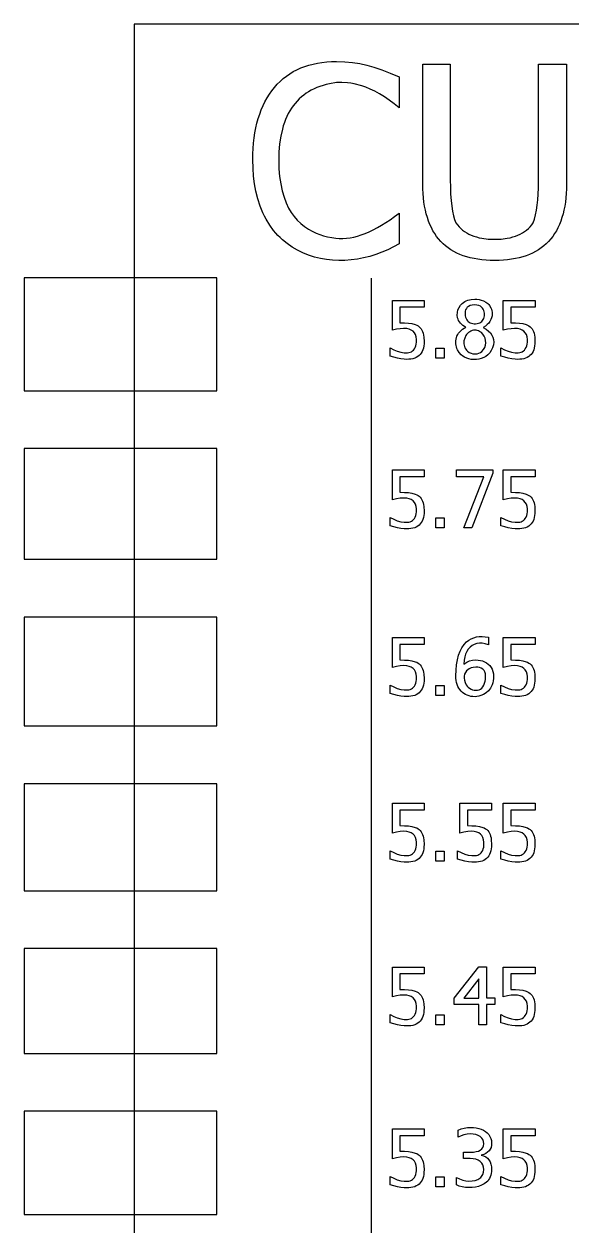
# Model space of a CAD drawing. Extents: x -43 to 38, y -56 to 50.
# Drawn here: x -43.2 to -14.8, y -12.4 to 50 of the extents above; entities that cross this region are included whole.
import ezdxf

# ---------------------------------------------------------------- set-up
doc = ezdxf.new("R2010")
doc.units = 0
doc.layers.get('0').update_dxf_attribs({"linetype": 'CONTINUOUS'})

msp = doc.modelspace()

# ---------------------------------------------------------------- linework, layer by layer
for points in [[(10, -50), (37.5, -50), (37.5, 50), (-37.5, 50), (-37.5, -50)], [(-23.744, 38.6), (-24.03, 38.434), (-24.326, 38.285), (-24.63, 38.152), (-24.943, 38.036), (-25.261, 37.938), (-25.582, 37.859), (-25.904, 37.799), (-26.229, 37.757), (-26.554, 37.735), (-26.876, 37.73), (-27.197, 37.743), (-27.515, 37.774), (-27.829, 37.826), (-28.137, 37.901), (-28.439, 37.999), (-28.734, 38.12), (-29.02, 38.262), (-29.293, 38.424), (-29.554, 38.605), (-29.802, 38.805), (-29.921, 38.914), (-30.036, 39.029), (-30.147, 39.152), (-30.254, 39.281), (-30.457, 39.561), (-30.645, 39.87), (-30.731, 40.033), (-30.812, 40.202), (-30.956, 40.555), (-31.076, 40.929), (-31.172, 41.322), (-31.242, 41.71), (-31.293, 42.112), (-31.323, 42.528), (-31.333, 42.958), (-31.329, 43.255), (-31.316, 43.543), (-31.294, 43.822), (-31.263, 44.094), (-31.224, 44.357), (-31.176, 44.612), (-31.119, 44.859), (-31.053, 45.098), (-30.979, 45.328), (-30.896, 45.55), (-30.804, 45.764), (-30.704, 45.969), (-30.595, 46.166), (-30.477, 46.356), (-30.35, 46.536), (-30.215, 46.709), (-30.071, 46.872), (-29.92, 47.025), (-29.761, 47.167), (-29.594, 47.298), (-29.419, 47.419), (-29.237, 47.53), (-29.047, 47.63), (-28.849, 47.719), (-28.643, 47.798), (-28.43, 47.867), (-28.209, 47.925), (-27.98, 47.972), (-27.744, 48.009), (-27.5, 48.035), (-27.248, 48.051), (-26.988, 48.056), (-26.565, 48.045), (-26.162, 48.01), (-25.779, 47.953), (-25.416, 47.873), (-25.047, 47.766), (-24.646, 47.627), (-24.211, 47.458), (-23.744, 47.257), (-23.744, 45.652), (-23.998, 45.858), (-24.252, 46.047), (-24.506, 46.219), (-24.759, 46.374), (-25.007, 46.51), (-25.244, 46.624), (-25.468, 46.718), (-25.681, 46.79), (-26.071, 46.893), (-26.248, 46.928), (-26.413, 46.952), (-26.714, 46.973), (-26.853, 46.971), (-26.984, 46.962), (-27.348, 46.902), (-27.521, 46.862), (-27.688, 46.816), (-27.85, 46.764), (-28.005, 46.705), (-28.155, 46.639), (-28.299, 46.567), (-28.437, 46.489), (-28.569, 46.405), (-28.695, 46.313), (-28.816, 46.216), (-28.93, 46.112), (-29.039, 46.001), (-29.141, 45.884), (-29.238, 45.761), (-29.329, 45.631), (-29.414, 45.495), (-29.494, 45.353), (-29.567, 45.203), (-29.635, 45.048), (-29.696, 44.886), (-29.752, 44.717), (-29.802, 44.543), (-29.884, 44.174), (-29.943, 43.779), (-29.978, 43.358), (-29.99, 42.912), (-29.978, 42.484), (-29.944, 42.079), (-29.887, 41.698), (-29.807, 41.34), (-29.71, 41.011), (-29.599, 40.714), (-29.477, 40.45), (-29.341, 40.219), (-29.191, 40.013), (-29.027, 39.823), (-28.847, 39.652), (-28.651, 39.497), (-28.45, 39.361), (-28.25, 39.245), (-28.053, 39.149), (-27.857, 39.074), (-27.659, 39.013), (-27.454, 38.962), (-27.242, 38.921), (-27.022, 38.889), (-26.845, 38.875), (-26.664, 38.874), (-26.479, 38.886), (-26.29, 38.91), (-26.098, 38.946), (-25.902, 38.996), (-25.703, 39.058), (-25.5, 39.133), (-25.293, 39.22), (-25.083, 39.32), (-24.869, 39.432), (-24.651, 39.558), (-24.43, 39.696), (-24.205, 39.846), (-23.976, 40.009), (-23.744, 40.185)], [(-22.508, 41.69), (-22.508, 47.922), (-21.085, 47.922), (-21.085, 41.918), (-21.08, 41.529), (-21.066, 41.171), (-21.043, 40.845), (-21.012, 40.55), (-20.97, 40.286), (-20.92, 40.053), (-20.861, 39.852), (-20.793, 39.682), (-20.716, 39.578), (-20.632, 39.482), (-20.542, 39.392), (-20.446, 39.308), (-20.343, 39.232), (-20.234, 39.162), (-20.118, 39.099), (-19.995, 39.042), (-19.867, 38.992), (-19.731, 38.949), (-19.59, 38.912), (-19.442, 38.882), (-19.126, 38.842), (-18.784, 38.829), (-18.443, 38.842), (-18.127, 38.882), (-17.979, 38.912), (-17.837, 38.949), (-17.702, 38.992), (-17.573, 39.042), (-17.451, 39.099), (-17.335, 39.162), (-17.225, 39.232), (-17.123, 39.308), (-17.026, 39.392), (-16.936, 39.482), (-16.853, 39.578), (-16.776, 39.682), (-16.712, 39.877), (-16.657, 40.094), (-16.61, 40.332), (-16.572, 40.592), (-16.542, 40.873), (-16.521, 41.175), (-16.508, 41.499), (-16.504, 41.844), (-16.504, 47.922), (-15.054, 47.922), (-15.054, 41.683), (-15.057, 41.44), (-15.068, 41.204), (-15.086, 40.976), (-15.112, 40.756), (-15.145, 40.543), (-15.185, 40.339), (-15.232, 40.142), (-15.286, 39.952), (-15.348, 39.771), (-15.417, 39.597), (-15.494, 39.431), (-15.577, 39.272), (-15.668, 39.122), (-15.766, 38.979), (-15.872, 38.844), (-15.985, 38.716), (-16.105, 38.596), (-16.232, 38.484), (-16.366, 38.38), (-16.508, 38.284), (-16.657, 38.195), (-16.814, 38.114), (-16.977, 38.04), (-17.148, 37.974), (-17.327, 37.917), (-17.512, 37.866), (-17.705, 37.824), (-17.905, 37.789), (-18.112, 37.762), (-18.327, 37.743), (-18.549, 37.731), (-18.778, 37.727), (-19.007, 37.731), (-19.229, 37.743), (-19.444, 37.762), (-19.652, 37.789), (-19.852, 37.824), (-20.045, 37.867), (-20.231, 37.917), (-20.41, 37.975), (-20.581, 38.041), (-20.745, 38.114), (-20.902, 38.195), (-21.051, 38.284), (-21.193, 38.381), (-21.328, 38.486), (-21.455, 38.598), (-21.576, 38.718), (-21.689, 38.846), (-21.794, 38.981), (-21.893, 39.124), (-21.984, 39.275), (-22.067, 39.434), (-22.144, 39.6), (-22.213, 39.774), (-22.275, 39.956), (-22.33, 40.146), (-22.377, 40.343), (-22.417, 40.548), (-22.45, 40.761), (-22.475, 40.982), (-22.494, 41.21), (-22.505, 41.446)], [(-43.211, 30.97), (-33.211, 30.97), (-33.211, 36.82), (-43.211, 36.82)], [(-24.089, 34.107), (-24.089, 34.882), (-24.089, 35.657), (-22.443, 35.657), (-22.443, 35.3), (-23.7, 35.3), (-23.7, 34.496), (-23.461, 34.492), (-23.255, 34.48), (-23.072, 34.453), (-22.903, 34.405), (-22.825, 34.372), (-22.756, 34.333), (-22.695, 34.288), (-22.641, 34.237), (-22.595, 34.178), (-22.555, 34.11), (-22.521, 34.034), (-22.494, 33.95), (-22.473, 33.857), (-22.457, 33.754), (-22.445, 33.524), (-22.449, 33.402), (-22.461, 33.29), (-22.481, 33.185), (-22.51, 33.09), (-22.546, 33.002), (-22.59, 32.923), (-22.643, 32.853), (-22.703, 32.791), (-22.772, 32.738), (-22.848, 32.693), (-22.933, 32.657), (-23.025, 32.629), (-23.126, 32.61), (-23.235, 32.599), (-23.352, 32.596), (-23.477, 32.602), (-23.649, 32.623), (-23.83, 32.656), (-24.017, 32.702), (-24.212, 32.762), (-24.212, 33.187), (-24.02, 33.094), (-23.835, 33.02), (-23.655, 32.969), (-23.477, 32.94), (-23.31, 32.938), (-23.236, 32.948), (-23.166, 32.966), (-23.103, 32.993), (-23.045, 33.031), (-22.992, 33.08), (-22.945, 33.14), (-22.905, 33.211), (-22.874, 33.292), (-22.853, 33.384), (-22.84, 33.487), (-22.838, 33.634), (-22.855, 33.764), (-22.891, 33.878), (-22.946, 33.975), (-23.019, 34.056), (-23.11, 34.118), (-23.219, 34.163), (-23.346, 34.19), (-23.506, 34.2), (-23.683, 34.189), (-23.877, 34.159)], [(-18.847, 33.358), (-18.89, 33.198), (-18.954, 33.054), (-19.034, 32.93), (-19.128, 32.831), (-19.233, 32.752), (-19.35, 32.687), (-19.475, 32.638), (-19.602, 32.608), (-19.732, 32.593), (-19.863, 32.588), (-19.992, 32.596), (-20.115, 32.62), (-20.231, 32.656), (-20.339, 32.703), (-20.434, 32.759), (-20.513, 32.823), (-20.622, 32.946), (-20.708, 33.087), (-20.742, 33.163), (-20.768, 33.241), (-20.786, 33.32), (-20.796, 33.402), (-20.795, 33.566), (-20.766, 33.725), (-20.739, 33.803), (-20.701, 33.879), (-20.653, 33.953), (-20.595, 34.025), (-20.526, 34.093), (-20.449, 34.155), (-20.364, 34.211), (-20.269, 34.261), (-20.355, 34.306), (-20.431, 34.358), (-20.5, 34.415), (-20.559, 34.477), (-20.61, 34.542), (-20.65, 34.609), (-20.681, 34.677), (-20.702, 34.746), (-20.722, 34.887), (-20.716, 35.029), (-20.686, 35.167), (-20.631, 35.295), (-20.555, 35.408), (-20.463, 35.504), (-20.399, 35.554), (-20.33, 35.598), (-20.256, 35.635), (-20.178, 35.665), (-20.094, 35.689), (-20.006, 35.706), (-19.814, 35.719), (-19.702, 35.714), (-19.59, 35.7), (-19.475, 35.672), (-19.353, 35.628), (-19.235, 35.567), (-19.132, 35.493), (-19.087, 35.448), (-19.046, 35.397), (-18.975, 35.272), (-18.947, 35.2), (-18.927, 35.123), (-18.915, 35.042), (-18.911, 34.956), (-18.918, 34.852), (-18.94, 34.753), (-18.976, 34.658), (-19.026, 34.567), (-19.091, 34.481), (-19.17, 34.399), (-19.263, 34.322), (-19.371, 34.248), (-19.224, 34.162), (-19.101, 34.068), (-19.001, 33.968), (-18.924, 33.86), (-18.87, 33.745), (-18.839, 33.623), (-18.832, 33.494)], [(-18.333, 34.107), (-18.333, 34.882), (-18.333, 35.657), (-16.687, 35.657), (-16.687, 35.3), (-17.944, 35.3), (-17.944, 34.496), (-17.705, 34.492), (-17.499, 34.48), (-17.316, 34.453), (-17.147, 34.405), (-17.069, 34.372), (-17, 34.333), (-16.938, 34.288), (-16.885, 34.237), (-16.839, 34.178), (-16.799, 34.11), (-16.765, 34.034), (-16.738, 33.95), (-16.716, 33.857), (-16.701, 33.754), (-16.689, 33.524), (-16.693, 33.402), (-16.705, 33.29), (-16.725, 33.185), (-16.753, 33.09), (-16.79, 33.002), (-16.834, 32.923), (-16.886, 32.853), (-16.947, 32.791), (-17.015, 32.738), (-17.092, 32.693), (-17.177, 32.657), (-17.269, 32.629), (-17.37, 32.61), (-17.479, 32.599), (-17.596, 32.596), (-17.721, 32.602), (-17.893, 32.623), (-18.073, 32.656), (-18.261, 32.702), (-18.456, 32.762), (-18.456, 33.187), (-18.264, 33.094), (-18.079, 33.02), (-17.899, 32.969), (-17.72, 32.94), (-17.554, 32.938), (-17.479, 32.948), (-17.41, 32.966), (-17.347, 32.993), (-17.288, 33.031), (-17.236, 33.08), (-17.189, 33.14), (-17.149, 33.211), (-17.118, 33.292), (-17.096, 33.384), (-17.084, 33.487), (-17.082, 33.634), (-17.099, 33.764), (-17.135, 33.878), (-17.19, 33.975), (-17.263, 34.056), (-17.354, 34.118), (-17.463, 34.163), (-17.59, 34.19), (-17.749, 34.2), (-17.927, 34.189), (-18.121, 34.159)], [(-19.82, 35.421), (-19.941, 35.413), (-20.048, 35.388), (-20.135, 35.348), (-20.202, 35.297), (-20.251, 35.236), (-20.288, 35.166), (-20.312, 35.091), (-20.32, 35.013), (-20.307, 34.855), (-20.291, 34.779), (-20.265, 34.71), (-20.233, 34.649), (-20.197, 34.599), (-20.156, 34.558), (-20.107, 34.523), (-20.05, 34.494), (-19.985, 34.47), (-19.915, 34.453), (-19.843, 34.444), (-19.769, 34.443), (-19.693, 34.451), (-19.62, 34.467), (-19.554, 34.491), (-19.496, 34.525), (-19.445, 34.567), (-19.406, 34.611), (-19.373, 34.663), (-19.347, 34.721), (-19.327, 34.786), (-19.315, 34.855), (-19.31, 34.925), (-19.314, 34.995), (-19.325, 35.066), (-19.345, 35.134), (-19.372, 35.195), (-19.408, 35.249), (-19.451, 35.296), (-19.524, 35.351), (-19.61, 35.39), (-19.708, 35.413)], [(-19.81, 34.109), (-19.88, 34.105), (-19.948, 34.09), (-20.014, 34.066), (-20.078, 34.033), (-20.137, 33.991), (-20.189, 33.943), (-20.235, 33.889), (-20.274, 33.827), (-20.335, 33.694), (-20.373, 33.551), (-20.382, 33.478), (-20.381, 33.404), (-20.371, 33.331), (-20.352, 33.257), (-20.323, 33.187), (-20.286, 33.123), (-20.24, 33.065), (-20.185, 33.013), (-20.098, 32.955), (-20.006, 32.914), (-19.906, 32.889), (-19.799, 32.88), (-19.694, 32.888), (-19.599, 32.913), (-19.515, 32.953), (-19.441, 33.01), (-19.357, 33.104), (-19.296, 33.214), (-19.258, 33.333), (-19.246, 33.452), (-19.255, 33.57), (-19.282, 33.689), (-19.327, 33.8), (-19.39, 33.899), (-19.471, 33.982), (-19.571, 34.05), (-19.627, 34.076), (-19.686, 34.095), (-19.747, 34.106)], [(-21.829, 32.657), (-21.829, 33.169), (-21.404, 33.169), (-21.404, 32.657)], [(-43.211, 22.22), (-33.211, 22.22), (-33.211, 27.97), (-43.211, 27.97)], [(-24.089, 25.307), (-24.089, 26.082), (-24.089, 26.857), (-22.443, 26.857), (-22.443, 26.5), (-23.7, 26.5), (-23.7, 25.696), (-23.461, 25.692), (-23.255, 25.68), (-23.072, 25.653), (-22.903, 25.605), (-22.825, 25.572), (-22.756, 25.533), (-22.695, 25.488), (-22.641, 25.437), (-22.595, 25.378), (-22.555, 25.31), (-22.521, 25.234), (-22.494, 25.15), (-22.473, 25.057), (-22.457, 24.954), (-22.445, 24.724), (-22.449, 24.602), (-22.461, 24.49), (-22.481, 24.385), (-22.51, 24.29), (-22.546, 24.202), (-22.59, 24.123), (-22.643, 24.053), (-22.703, 23.991), (-22.772, 23.938), (-22.848, 23.893), (-22.933, 23.857), (-23.025, 23.829), (-23.126, 23.81), (-23.235, 23.799), (-23.352, 23.796), (-23.477, 23.802), (-23.649, 23.823), (-23.83, 23.856), (-24.017, 23.902), (-24.212, 23.962), (-24.212, 24.387), (-24.02, 24.294), (-23.835, 24.22), (-23.655, 24.169), (-23.477, 24.14), (-23.31, 24.138), (-23.236, 24.148), (-23.166, 24.166), (-23.103, 24.193), (-23.045, 24.231), (-22.992, 24.28), (-22.945, 24.34), (-22.905, 24.411), (-22.874, 24.492), (-22.853, 24.584), (-22.84, 24.687), (-22.838, 24.834), (-22.855, 24.964), (-22.891, 25.078), (-22.946, 25.175), (-23.019, 25.256), (-23.11, 25.318), (-23.219, 25.363), (-23.346, 25.39), (-23.506, 25.4), (-23.683, 25.389), (-23.877, 25.359)], [(-20.763, 26.504), (-20.763, 26.861), (-18.869, 26.861), (-18.869, 26.692), (-19.961, 23.857), (-20.386, 23.857), (-19.348, 26.504)], [(-18.333, 25.307), (-18.333, 26.082), (-18.333, 26.857), (-16.687, 26.857), (-16.687, 26.5), (-17.944, 26.5), (-17.944, 25.696), (-17.705, 25.692), (-17.499, 25.68), (-17.316, 25.653), (-17.147, 25.605), (-17.069, 25.572), (-17, 25.533), (-16.938, 25.488), (-16.885, 25.437), (-16.839, 25.378), (-16.799, 25.31), (-16.765, 25.234), (-16.738, 25.15), (-16.716, 25.057), (-16.701, 24.954), (-16.689, 24.724), (-16.693, 24.602), (-16.705, 24.49), (-16.725, 24.385), (-16.753, 24.29), (-16.79, 24.202), (-16.834, 24.123), (-16.886, 24.053), (-16.947, 23.991), (-17.015, 23.938), (-17.092, 23.893), (-17.177, 23.857), (-17.269, 23.829), (-17.37, 23.81), (-17.479, 23.799), (-17.596, 23.796), (-17.721, 23.802), (-17.893, 23.823), (-18.073, 23.856), (-18.261, 23.902), (-18.456, 23.962), (-18.456, 24.387), (-18.264, 24.294), (-18.079, 24.22), (-17.899, 24.169), (-17.72, 24.14), (-17.554, 24.138), (-17.479, 24.148), (-17.41, 24.166), (-17.346, 24.193), (-17.288, 24.231), (-17.236, 24.28), (-17.189, 24.34), (-17.149, 24.411), (-17.118, 24.492), (-17.096, 24.584), (-17.084, 24.687), (-17.082, 24.834), (-17.099, 24.964), (-17.135, 25.078), (-17.19, 25.175), (-17.263, 25.256), (-17.354, 25.318), (-17.463, 25.363), (-17.59, 25.39), (-17.749, 25.4), (-17.926, 25.389), (-18.121, 25.359)], [(-21.829, 23.857), (-21.829, 24.368), (-21.403, 24.368), (-21.403, 23.857)], [(-43.211, 13.57), (-33.211, 13.57), (-33.211, 19.22), (-43.211, 19.22)], [(-24.089, 16.607), (-24.089, 17.382), (-24.089, 18.157), (-22.443, 18.157), (-22.443, 17.8), (-23.7, 17.8), (-23.7, 16.996), (-23.461, 16.992), (-23.255, 16.98), (-23.072, 16.953), (-22.903, 16.905), (-22.825, 16.872), (-22.756, 16.833), (-22.695, 16.788), (-22.641, 16.737), (-22.595, 16.678), (-22.555, 16.61), (-22.521, 16.534), (-22.494, 16.45), (-22.473, 16.357), (-22.457, 16.254), (-22.445, 16.024), (-22.449, 15.902), (-22.461, 15.79), (-22.481, 15.685), (-22.51, 15.59), (-22.546, 15.502), (-22.59, 15.423), (-22.643, 15.353), (-22.703, 15.291), (-22.772, 15.238), (-22.848, 15.193), (-22.933, 15.157), (-23.025, 15.129), (-23.126, 15.11), (-23.235, 15.099), (-23.352, 15.096), (-23.477, 15.102), (-23.649, 15.123), (-23.83, 15.156), (-24.017, 15.202), (-24.212, 15.262), (-24.212, 15.687), (-24.02, 15.594), (-23.835, 15.52), (-23.655, 15.469), (-23.477, 15.44), (-23.31, 15.438), (-23.236, 15.448), (-23.166, 15.466), (-23.103, 15.493), (-23.045, 15.531), (-22.992, 15.58), (-22.945, 15.64), (-22.905, 15.711), (-22.874, 15.792), (-22.853, 15.884), (-22.84, 15.987), (-22.838, 16.134), (-22.855, 16.264), (-22.891, 16.378), (-22.946, 16.475), (-23.019, 16.556), (-23.11, 16.618), (-23.219, 16.663), (-23.346, 16.69), (-23.506, 16.7), (-23.683, 16.689), (-23.877, 16.659)], [(-19.099, 18.169), (-19.099, 17.786), (-19.267, 17.835), (-19.425, 17.861), (-19.574, 17.863), (-19.712, 17.842), (-19.839, 17.8), (-19.955, 17.738), (-20.058, 17.656), (-20.148, 17.554), (-20.225, 17.435), (-20.287, 17.301), (-20.333, 17.153), (-20.364, 16.99), (-20.386, 16.779), (-20.218, 16.884), (-20.079, 16.949), (-19.937, 16.983), (-19.76, 16.994), (-19.638, 16.988), (-19.522, 16.971), (-19.41, 16.941), (-19.304, 16.9), (-19.206, 16.846), (-19.117, 16.78), (-19.038, 16.701), (-18.968, 16.61), (-18.912, 16.508), (-18.871, 16.398), (-18.847, 16.279), (-18.839, 16.152), (-18.843, 16.029), (-18.858, 15.914), (-18.881, 15.805), (-18.914, 15.702), (-18.954, 15.608), (-18.999, 15.525), (-19.048, 15.453), (-19.102, 15.392), (-19.223, 15.291), (-19.358, 15.209), (-19.492, 15.148), (-19.608, 15.112), (-19.71, 15.094), (-19.8, 15.088), (-19.909, 15.093), (-20.013, 15.106), (-20.111, 15.129), (-20.204, 15.161), (-20.291, 15.201), (-20.373, 15.251), (-20.45, 15.31), (-20.521, 15.378), (-20.585, 15.453), (-20.641, 15.536), (-20.688, 15.624), (-20.727, 15.72), (-20.756, 15.821), (-20.778, 15.93), (-20.791, 16.045), (-20.795, 16.166), (-20.786, 16.469), (-20.76, 16.748), (-20.716, 17.004), (-20.655, 17.236), (-20.576, 17.445), (-20.48, 17.63), (-20.367, 17.792), (-20.235, 17.93), (-20.121, 18.02), (-19.999, 18.092), (-19.869, 18.148), (-19.731, 18.187), (-19.585, 18.208), (-19.431, 18.212), (-19.269, 18.199)], [(-18.333, 16.607), (-18.333, 17.382), (-18.333, 18.157), (-16.687, 18.157), (-16.687, 17.8), (-17.944, 17.8), (-17.944, 16.996), (-17.705, 16.992), (-17.499, 16.98), (-17.316, 16.953), (-17.147, 16.905), (-17.069, 16.872), (-17, 16.833), (-16.938, 16.788), (-16.885, 16.737), (-16.839, 16.678), (-16.799, 16.61), (-16.765, 16.534), (-16.738, 16.45), (-16.716, 16.357), (-16.701, 16.254), (-16.689, 16.024), (-16.693, 15.902), (-16.705, 15.79), (-16.725, 15.685), (-16.753, 15.59), (-16.79, 15.502), (-16.834, 15.423), (-16.886, 15.353), (-16.947, 15.291), (-17.015, 15.238), (-17.092, 15.193), (-17.177, 15.157), (-17.269, 15.129), (-17.37, 15.11), (-17.479, 15.099), (-17.596, 15.096), (-17.721, 15.102), (-17.893, 15.123), (-18.073, 15.156), (-18.261, 15.202), (-18.456, 15.262), (-18.456, 15.687), (-18.264, 15.594), (-18.079, 15.52), (-17.899, 15.469), (-17.72, 15.44), (-17.554, 15.438), (-17.479, 15.448), (-17.41, 15.466), (-17.346, 15.493), (-17.288, 15.531), (-17.236, 15.58), (-17.189, 15.64), (-17.149, 15.711), (-17.118, 15.792), (-17.096, 15.884), (-17.084, 15.987), (-17.082, 16.134), (-17.099, 16.264), (-17.135, 16.378), (-17.19, 16.475), (-17.263, 16.556), (-17.354, 16.618), (-17.463, 16.663), (-17.59, 16.69), (-17.749, 16.7), (-17.926, 16.689), (-18.121, 16.659)], [(-20.253, 15.703), (-20.205, 15.635), (-20.148, 15.576), (-20.081, 15.524), (-20.005, 15.481), (-19.924, 15.448), (-19.841, 15.429), (-19.757, 15.423), (-19.672, 15.43), (-19.59, 15.451), (-19.517, 15.486), (-19.452, 15.537), (-19.397, 15.602), (-19.345, 15.688), (-19.304, 15.786), (-19.275, 15.888), (-19.26, 15.984), (-19.252, 16.158), (-19.261, 16.272), (-19.288, 16.37), (-19.334, 16.454), (-19.398, 16.523), (-19.475, 16.575), (-19.562, 16.61), (-19.658, 16.628), (-19.763, 16.628), (-19.889, 16.61), (-20.001, 16.582), (-20.098, 16.541), (-20.18, 16.488), (-20.248, 16.423), (-20.302, 16.347), (-20.341, 16.258), (-20.366, 16.158), (-20.37, 16.054), (-20.352, 15.938), (-20.312, 15.819)], [(-21.829, 15.157), (-21.829, 15.668), (-21.403, 15.668), (-21.403, 15.157)], [(-43.211, 5.02), (-33.211, 5.02), (-33.211, 10.57), (-43.211, 10.57)], [(-24.09, 8.008), (-24.09, 8.782), (-24.09, 9.557), (-22.443, 9.557), (-22.443, 9.201), (-23.701, 9.201), (-23.701, 8.397), (-23.462, 8.393), (-23.256, 8.381), (-23.073, 8.354), (-22.903, 8.305), (-22.826, 8.273), (-22.756, 8.234), (-22.695, 8.188), (-22.642, 8.137), (-22.595, 8.078), (-22.556, 8.011), (-22.522, 7.935), (-22.494, 7.85), (-22.473, 7.757), (-22.458, 7.655), (-22.445, 7.424), (-22.45, 7.303), (-22.462, 7.19), (-22.482, 7.086), (-22.51, 6.99), (-22.546, 6.903), (-22.591, 6.824), (-22.643, 6.754), (-22.703, 6.692), (-22.772, 6.638), (-22.849, 6.594), (-22.933, 6.557), (-23.026, 6.529), (-23.127, 6.51), (-23.235, 6.499), (-23.352, 6.497), (-23.477, 6.503), (-23.65, 6.523), (-23.83, 6.557), (-24.017, 6.603), (-24.212, 6.662), (-24.212, 7.087), (-24.021, 6.994), (-23.836, 6.921), (-23.655, 6.869), (-23.477, 6.84), (-23.311, 6.838), (-23.236, 6.849), (-23.167, 6.866), (-23.103, 6.894), (-23.045, 6.932), (-22.992, 6.981), (-22.945, 7.041), (-22.905, 7.111), (-22.875, 7.193), (-22.853, 7.285), (-22.84, 7.387), (-22.839, 7.534), (-22.856, 7.664), (-22.892, 7.778), (-22.946, 7.876), (-23.019, 7.956), (-23.11, 8.019), (-23.219, 8.063), (-23.346, 8.09), (-23.506, 8.1), (-23.683, 8.09), (-23.878, 8.059)], [(-20.586, 8.008), (-20.586, 8.782), (-20.586, 9.557), (-18.94, 9.557), (-18.94, 9.201), (-20.197, 9.201), (-20.197, 8.397), (-19.958, 8.393), (-19.752, 8.381), (-19.569, 8.354), (-19.4, 8.305), (-19.322, 8.273), (-19.253, 8.234), (-19.191, 8.188), (-19.138, 8.137), (-19.092, 8.078), (-19.052, 8.011), (-19.018, 7.935), (-18.991, 7.85), (-18.969, 7.757), (-18.954, 7.655), (-18.942, 7.424), (-18.946, 7.303), (-18.958, 7.19), (-18.978, 7.086), (-19.006, 6.99), (-19.043, 6.903), (-19.087, 6.824), (-19.139, 6.754), (-19.2, 6.692), (-19.268, 6.638), (-19.345, 6.594), (-19.429, 6.557), (-19.522, 6.529), (-19.623, 6.51), (-19.732, 6.499), (-19.849, 6.497), (-19.974, 6.503), (-20.146, 6.523), (-20.326, 6.557), (-20.514, 6.603), (-20.709, 6.662), (-20.709, 7.087), (-20.517, 6.994), (-20.332, 6.921), (-20.152, 6.869), (-19.973, 6.84), (-19.807, 6.838), (-19.732, 6.849), (-19.663, 6.866), (-19.599, 6.894), (-19.541, 6.932), (-19.489, 6.981), (-19.441, 7.041), (-19.402, 7.111), (-19.371, 7.193), (-19.349, 7.285), (-19.337, 7.387), (-19.335, 7.534), (-19.352, 7.664), (-19.388, 7.778), (-19.442, 7.876), (-19.515, 7.956), (-19.606, 8.019), (-19.715, 8.063), (-19.842, 8.09), (-20.002, 8.1), (-20.179, 8.09), (-20.374, 8.059)], [(-18.333, 8.008), (-18.333, 8.782), (-18.333, 9.557), (-16.687, 9.557), (-16.687, 9.201), (-17.944, 9.201), (-17.944, 8.397), (-17.705, 8.393), (-17.499, 8.381), (-17.317, 8.354), (-17.147, 8.305), (-17.07, 8.273), (-17, 8.234), (-16.939, 8.188), (-16.885, 8.137), (-16.839, 8.078), (-16.799, 8.011), (-16.766, 7.935), (-16.738, 7.85), (-16.717, 7.757), (-16.701, 7.655), (-16.689, 7.424), (-16.693, 7.303), (-16.705, 7.19), (-16.726, 7.086), (-16.754, 6.99), (-16.79, 6.903), (-16.834, 6.824), (-16.887, 6.754), (-16.947, 6.692), (-17.016, 6.638), (-17.092, 6.594), (-17.177, 6.557), (-17.27, 6.529), (-17.37, 6.51), (-17.479, 6.499), (-17.596, 6.497), (-17.721, 6.503), (-17.894, 6.523), (-18.074, 6.557), (-18.261, 6.603), (-18.456, 6.662), (-18.456, 7.087), (-18.264, 6.994), (-18.079, 6.921), (-17.899, 6.869), (-17.721, 6.84), (-17.555, 6.838), (-17.48, 6.849), (-17.411, 6.866), (-17.347, 6.894), (-17.289, 6.932), (-17.236, 6.981), (-17.189, 7.041), (-17.149, 7.111), (-17.118, 7.193), (-17.097, 7.285), (-17.084, 7.387), (-17.082, 7.534), (-17.1, 7.664), (-17.135, 7.778), (-17.19, 7.876), (-17.263, 7.956), (-17.354, 8.019), (-17.463, 8.063), (-17.59, 8.09), (-17.75, 8.1), (-17.927, 8.09), (-18.121, 8.059)], [(-21.829, 6.557), (-21.829, 7.069), (-21.404, 7.069), (-21.404, 6.557)], [(-43.211, -3.43), (-33.211, -3.43), (-33.211, 2.02), (-43.211, 2.02)], [(-24.09, -0.492), (-24.09, 0.282), (-24.09, 1.057), (-22.443, 1.057), (-22.443, 0.7), (-23.701, 0.7), (-23.701, -0.103), (-23.462, -0.107), (-23.256, -0.119), (-23.073, -0.146), (-22.903, -0.195), (-22.826, -0.227), (-22.756, -0.266), (-22.695, -0.312), (-22.642, -0.363), (-22.595, -0.422), (-22.556, -0.489), (-22.522, -0.565), (-22.494, -0.65), (-22.473, -0.743), (-22.458, -0.845), (-22.445, -1.076), (-22.45, -1.197), (-22.462, -1.31), (-22.482, -1.414), (-22.51, -1.51), (-22.546, -1.597), (-22.591, -1.676), (-22.643, -1.746), (-22.703, -1.808), (-22.772, -1.862), (-22.849, -1.906), (-22.933, -1.943), (-23.026, -1.971), (-23.127, -1.99), (-23.235, -2.001), (-23.352, -2.003), (-23.477, -1.997), (-23.65, -1.977), (-23.83, -1.943), (-24.017, -1.897), (-24.212, -1.838), (-24.212, -1.413), (-24.021, -1.506), (-23.836, -1.579), (-23.655, -1.631), (-23.477, -1.66), (-23.311, -1.662), (-23.236, -1.652), (-23.167, -1.634), (-23.103, -1.606), (-23.045, -1.568), (-22.992, -1.519), (-22.945, -1.459), (-22.905, -1.389), (-22.875, -1.307), (-22.853, -1.215), (-22.84, -1.113), (-22.839, -0.966), (-22.856, -0.836), (-22.892, -0.722), (-22.946, -0.624), (-23.019, -0.544), (-23.11, -0.481), (-23.219, -0.437), (-23.346, -0.41), (-23.506, -0.4), (-23.683, -0.41), (-23.878, -0.441)], [(-20.88, -0.553), (-19.611, 1.065), (-19.2, 1.065), (-19.2, -0.549), (-18.771, -0.549), (-18.771, -0.887), (-19.2, -0.887), (-19.2, -1.943), (-19.605, -1.943), (-19.605, -0.887), (-20.88, -0.887)], [(-18.333, -0.492), (-18.333, 0.282), (-18.333, 1.057), (-16.687, 1.057), (-16.687, 0.7), (-17.944, 0.7), (-17.944, -0.103), (-17.705, -0.107), (-17.499, -0.119), (-17.317, -0.146), (-17.147, -0.195), (-17.07, -0.227), (-17, -0.266), (-16.939, -0.312), (-16.885, -0.363), (-16.839, -0.422), (-16.799, -0.489), (-16.766, -0.565), (-16.738, -0.65), (-16.717, -0.743), (-16.701, -0.845), (-16.689, -1.076), (-16.693, -1.197), (-16.705, -1.31), (-16.726, -1.414), (-16.754, -1.51), (-16.79, -1.597), (-16.834, -1.676), (-16.887, -1.746), (-16.947, -1.808), (-17.016, -1.862), (-17.092, -1.906), (-17.177, -1.943), (-17.27, -1.971), (-17.37, -1.99), (-17.479, -2.001), (-17.596, -2.003), (-17.721, -1.997), (-17.894, -1.977), (-18.074, -1.943), (-18.261, -1.897), (-18.456, -1.838), (-18.456, -1.413), (-18.264, -1.506), (-18.079, -1.579), (-17.899, -1.631), (-17.721, -1.66), (-17.555, -1.662), (-17.48, -1.652), (-17.411, -1.634), (-17.347, -1.606), (-17.289, -1.568), (-17.236, -1.519), (-17.189, -1.459), (-17.149, -1.389), (-17.118, -1.307), (-17.097, -1.215), (-17.084, -1.113), (-17.082, -0.966), (-17.1, -0.836), (-17.135, -0.722), (-17.19, -0.624), (-17.263, -0.544), (-17.354, -0.481), (-17.463, -0.437), (-17.59, -0.41), (-17.75, -0.4), (-17.927, -0.41), (-18.121, -0.441)], [(-19.601, -0.551), (-19.601, 0.445), (-20.382, -0.551)], [(-21.829, -1.943), (-21.829, -1.431), (-21.404, -1.431), (-21.404, -1.943)], [(-43.211, -11.78), (-33.211, -11.78), (-33.211, -6.43), (-43.211, -6.43)], [(-24.09, -8.893), (-24.09, -8.119), (-24.09, -7.344), (-22.443, -7.344), (-22.443, -7.701), (-23.701, -7.701), (-23.701, -8.504), (-23.462, -8.508), (-23.256, -8.52), (-23.073, -8.547), (-22.903, -8.596), (-22.826, -8.628), (-22.756, -8.667), (-22.695, -8.713), (-22.642, -8.764), (-22.595, -8.823), (-22.556, -8.89), (-22.522, -8.966), (-22.494, -9.051), (-22.473, -9.144), (-22.458, -9.246), (-22.445, -9.477), (-22.45, -9.598), (-22.462, -9.711), (-22.482, -9.815), (-22.51, -9.911), (-22.546, -9.998), (-22.591, -10.077), (-22.643, -10.147), (-22.703, -10.209), (-22.772, -10.263), (-22.849, -10.307), (-22.933, -10.344), (-23.026, -10.372), (-23.127, -10.391), (-23.235, -10.402), (-23.352, -10.404), (-23.477, -10.398), (-23.65, -10.378), (-23.83, -10.344), (-24.017, -10.298), (-24.212, -10.239), (-24.212, -9.814), (-24.021, -9.907), (-23.836, -9.98), (-23.655, -10.032), (-23.477, -10.061), (-23.311, -10.063), (-23.236, -10.052), (-23.167, -10.035), (-23.103, -10.007), (-23.045, -9.969), (-22.992, -9.92), (-22.945, -9.86), (-22.905, -9.79), (-22.875, -9.708), (-22.853, -9.616), (-22.84, -9.514), (-22.839, -9.367), (-22.856, -9.237), (-22.892, -9.123), (-22.946, -9.025), (-23.019, -8.945), (-23.11, -8.882), (-23.219, -8.838), (-23.346, -8.811), (-23.506, -8.801), (-23.683, -8.811), (-23.878, -8.842)], [(-20.016, -7.265), (-19.873, -7.271), (-19.736, -7.288), (-19.606, -7.317), (-19.482, -7.357), (-19.367, -7.409), (-19.263, -7.472), (-19.17, -7.548), (-19.089, -7.635), (-19.023, -7.732), (-18.976, -7.837), (-18.947, -7.95), (-18.938, -8.071), (-18.946, -8.194), (-18.971, -8.304), (-19.012, -8.401), (-19.07, -8.484), (-19.145, -8.556), (-19.238, -8.617), (-19.349, -8.667), (-19.478, -8.708), (-19.352, -8.746), (-19.243, -8.799), (-19.151, -8.868), (-19.076, -8.954), (-19.017, -9.055), (-18.975, -9.172), (-18.95, -9.305), (-18.942, -9.453), (-18.946, -9.558), (-18.959, -9.657), (-18.981, -9.75), (-19.012, -9.836), (-19.05, -9.916), (-19.094, -9.987), (-19.142, -10.05), (-19.197, -10.105), (-19.322, -10.198), (-19.469, -10.272), (-19.627, -10.328), (-19.784, -10.362), (-19.946, -10.38), (-20.118, -10.386), (-20.3, -10.378), (-20.468, -10.353), (-20.624, -10.311), (-20.767, -10.253), (-20.767, -9.86), (-20.6, -9.944), (-20.438, -10.004), (-20.281, -10.04), (-20.131, -10.052), (-19.947, -10.042), (-19.788, -10.015), (-19.653, -9.968), (-19.543, -9.903), (-19.497, -9.864), (-19.457, -9.82), (-19.423, -9.771), (-19.396, -9.717), (-19.359, -9.597), (-19.347, -9.457), (-19.359, -9.327), (-19.394, -9.212), (-19.454, -9.115), (-19.537, -9.033), (-19.641, -8.969), (-19.761, -8.924), (-19.898, -8.896), (-20.052, -8.887), (-20.403, -8.887), (-20.403, -8.553), (-20.036, -8.553), (-19.882, -8.546), (-19.746, -8.526), (-19.628, -8.492), (-19.527, -8.445), (-19.446, -8.384), (-19.389, -8.308), (-19.354, -8.218), (-19.343, -8.114), (-19.355, -8.002), (-19.391, -7.903), (-19.452, -7.817), (-19.536, -7.743), (-19.641, -7.684), (-19.762, -7.642), (-19.899, -7.616), (-20.052, -7.608), (-20.216, -7.618), (-20.374, -7.649), (-20.528, -7.701), (-20.677, -7.773), (-20.677, -7.41), (-20.521, -7.347), (-20.359, -7.302), (-20.191, -7.274)], [(-18.333, -8.893), (-18.333, -8.119), (-18.333, -7.344), (-16.687, -7.344), (-16.687, -7.701), (-17.944, -7.701), (-17.944, -8.504), (-17.705, -8.508), (-17.499, -8.52), (-17.317, -8.547), (-17.147, -8.596), (-17.07, -8.628), (-17, -8.667), (-16.939, -8.713), (-16.885, -8.764), (-16.839, -8.823), (-16.799, -8.89), (-16.766, -8.966), (-16.738, -9.051), (-16.717, -9.144), (-16.701, -9.246), (-16.689, -9.477), (-16.693, -9.598), (-16.705, -9.711), (-16.726, -9.815), (-16.754, -9.911), (-16.79, -9.998), (-16.834, -10.077), (-16.887, -10.147), (-16.947, -10.209), (-17.016, -10.263), (-17.092, -10.307), (-17.177, -10.344), (-17.27, -10.372), (-17.37, -10.391), (-17.479, -10.402), (-17.596, -10.404), (-17.721, -10.398), (-17.894, -10.378), (-18.074, -10.344), (-18.261, -10.298), (-18.456, -10.239), (-18.456, -9.814), (-18.264, -9.907), (-18.079, -9.98), (-17.899, -10.032), (-17.721, -10.061), (-17.555, -10.063), (-17.48, -10.052), (-17.411, -10.035), (-17.347, -10.007), (-17.289, -9.969), (-17.236, -9.92), (-17.189, -9.86), (-17.149, -9.79), (-17.118, -9.708), (-17.097, -9.616), (-17.084, -9.514), (-17.082, -9.367), (-17.1, -9.237), (-17.135, -9.123), (-17.19, -9.025), (-17.263, -8.945), (-17.354, -8.882), (-17.463, -8.838), (-17.59, -8.811), (-17.75, -8.801), (-17.927, -8.811), (-18.121, -8.842)], [(-21.829, -10.344), (-21.829, -9.832), (-21.404, -9.832), (-21.404, -10.344)]]:
    msp.add_lwpolyline(points, close=True)
msp.add_lwpolyline([(-25.196, 36.803), (-25.196, -43.934)])

doc.saveas('drawing.dxf')
